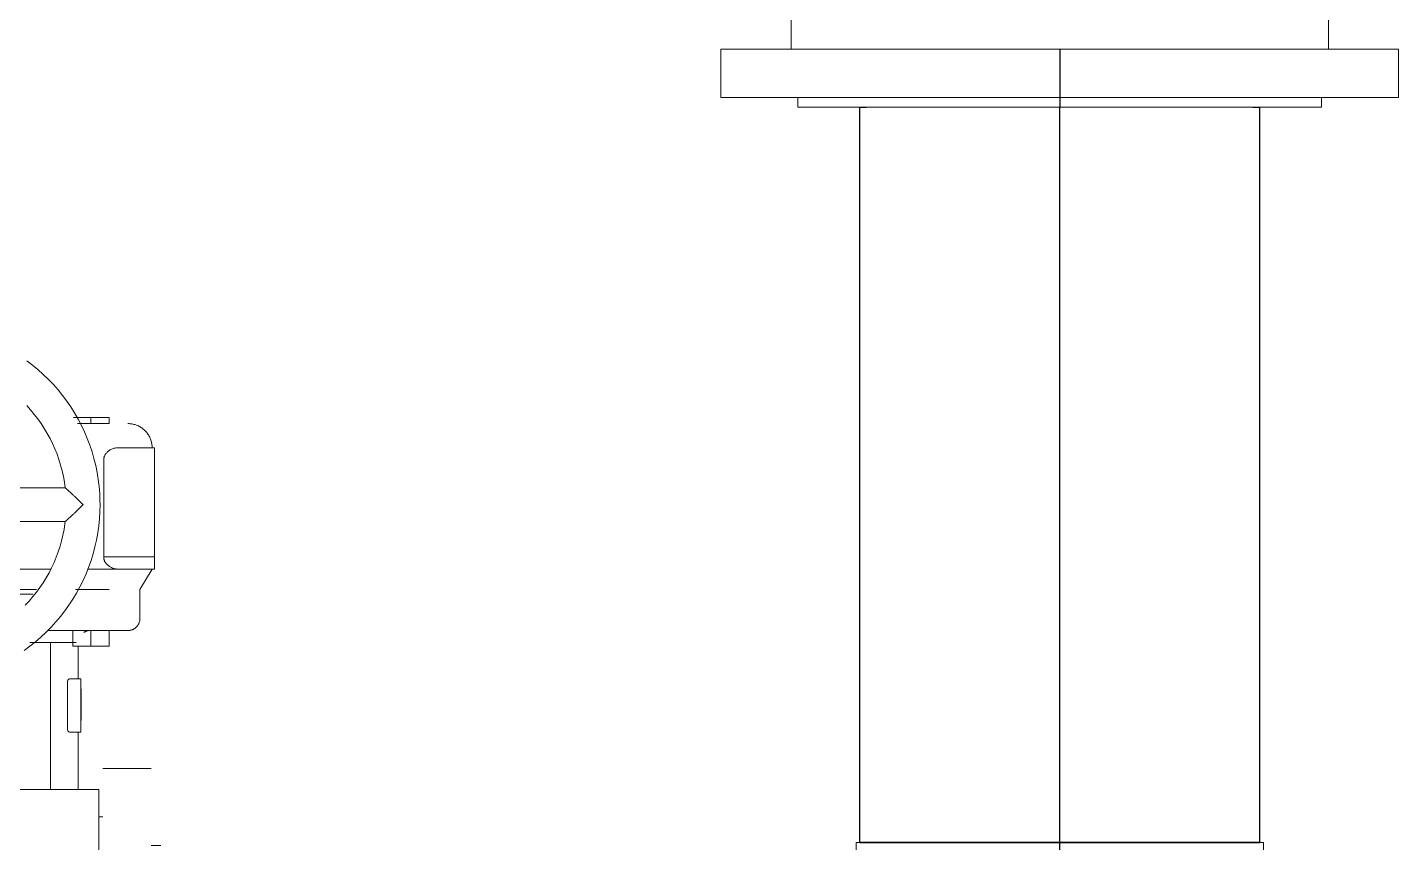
# Model space of a CAD drawing. Extents: x 0 to 160756, y 0 to 229247.
# Drawn here: x 47073 to 47640, y 70978 to 71315 of the extents above; entities that cross this region are included whole.
import ezdxf

# ---------------------------------------------------------------- set-up
doc = ezdxf.new("R2010")
doc.units = 0
doc.header["$LTSCALE"] = 10
for name, color, linetype, lineweight in [('XCM7P30CDA$0$A-GENM', 252, 'Continuous', 5), ('XCM7P30CDA$0$M-PIPE--14', 252, 'Continuous', 13), ('XCM7P30CDA$0$M-PIPE--15', 252, 'Continuous', 9), ('XCM7P30CDA$0$細線', 252, 'Continuous', 5)]:
    doc.layers.add(name, color=color, linetype=linetype, lineweight=lineweight)
doc.layers.add('XCM7P30CDA$0$U-CDA-PIPE', color=252, linetype='Continuous')

# ---------------------------------------------------------------- blocks, each defined once
blk = doc.blocks.new('XCM7P30CDA$0$雙瓣式逆止閥 - 150 mm-1021537-閥組')
at = {"layer": 'XCM7P30CDA$0$M-PIPE--15'}
for p, q in [((165719.02, -4674.39), (165719.02, -4693.39)), ((165722.8, -4674.39), (165719.02, -4674.39)), ((165941.02, -4674.39), (165937.24, -4674.39)), ((165941.02, -4693.39), (165941.02, -4674.39)), ((165719.02, -4693.39), (165941.02, -4693.39)), ((165941.02, -4693.39), (165719.02, -4693.39)), ((165744.02, -4693.39), (165744.02, -4750.39)), ((165744.02, -4693.39), (165916.02, -4693.39)), ((165916.02, -4693.39), (165744.02, -4693.39)), ((165916.02, -4750.39), (165916.02, -4693.39)), ((165719.02, -4750.39), (165719.02, -4769.39)), ((165719.02, -4750.39), (165941.02, -4750.39)), ((165941.02, -4750.39), (165719.02, -4750.39)), ((165744.02, -4750.39), (165916.02, -4750.39)), ((165916.02, -4750.39), (165744.02, -4750.39)), ((165941.02, -4769.39), (165941.02, -4750.39)), ((165719.02, -4769.39), (165722.8, -4769.39)), ((165937.24, -4769.39), (165941.02, -4769.39))]:
    blk.add_line(p, q, dxfattribs=at)
blk = doc.blocks.new('XCM7P30CDA$0$标准异径三通 - 标准异径三通-V274-閥組')
at = {"layer": 'XCM7P30CDA$0$M-PIPE--14'}
for p, q in [((165745.87, -5097.23), (165745.87, -5316.02)), ((165914.17, -5097.23), (165745.87, -5097.23)), ((165745.87, -5097.23), (165914.17, -5097.23)), ((165914.17, -5122.47), (165914.17, -5097.23)), ((165939.42, -5122.47), (165914.17, -5122.47)), ((165939.42, -5290.77), (165939.42, -5122.47)), ((165939.42, -5122.47), (165939.42, -5290.77)), ((165914.17, -5316.02), (165914.17, -5290.77)), ((165914.17, -5290.77), (165939.42, -5290.77)), ((165914.17, -5316.02), (165745.87, -5316.02)), ((165745.87, -5316.02), (165914.17, -5316.02))]:
    blk.add_line(p, q, dxfattribs=at)
for points, knots in [([(165830.02, -5206.62), (165834.21, -5202.4), (165842.64, -5194.02), (165855.11, -5181.53), (165867.29, -5169.36), (165877.01, -5159.64), (165884.4, -5152.24), (165889.7, -5146.95), (165893.87, -5142.79), (165897.01, -5139.61), (165899.28, -5137.37), (165901.43, -5135.23), (165903.46, -5133.19), (165905.35, -5131.27), (165907.1, -5129.55), (165908.68, -5127.98), (165910.57, -5126.07), (165913.2, -5123.43), (165914.17, -5122.53), (165914.17, -5122.47)], [0, 0, 0, 0, 0.111111, 0.222222, 0.333333, 0.444444, 0.5, 0.555556, 0.611111, 0.638889, 0.666667, 0.694444, 0.722222, 0.75, 0.777778, 0.805556, 0.833333, 0.888889, 1, 1, 1, 1]), ([(165914.17, -5122.47), (165914.17, -5122.53), (165913.2, -5123.43), (165910.57, -5126.07), (165908.68, -5127.98), (165907.1, -5129.55), (165905.35, -5131.27), (165903.46, -5133.19), (165901.43, -5135.23), (165899.28, -5137.37), (165897.01, -5139.61), (165894.65, -5141.99), (165892.2, -5144.46), (165889.45, -5147.2), (165886.39, -5150.24), (165883.01, -5153.64), (165879.54, -5157.11), (165874.8, -5161.82), (165868.73, -5167.93), (165858.7, -5177.93), (165845.81, -5190.87), (165835.26, -5201.35), (165830.02, -5206.62)], [0, 0, 0, 0, 0.111111, 0.166667, 0.194444, 0.222222, 0.25, 0.277778, 0.305556, 0.333333, 0.361111, 0.388889, 0.416667, 0.444444, 0.479167, 0.513889, 0.548611, 0.583333, 0.652778, 0.722222, 0.861111, 1, 1, 1, 1]), ([(165914.17, -5290.77), (165914.17, -5290.72), (165913.2, -5289.82), (165910.57, -5287.18), (165908.68, -5285.27), (165907.1, -5283.7), (165905.35, -5281.98), (165903.46, -5280.06), (165901.43, -5278.02), (165899.28, -5275.88), (165897.01, -5273.64), (165894.65, -5271.26), (165892.2, -5268.79), (165889.45, -5266.05), (165886.39, -5263.01), (165883.01, -5259.61), (165879.54, -5256.14), (165874.8, -5251.43), (165868.73, -5245.32), (165858.7, -5235.32), (165845.81, -5222.38), (165835.26, -5211.9), (165830.02, -5206.62)], [0, 0, 0, 0, 0.111111, 0.166667, 0.194444, 0.222222, 0.25, 0.277778, 0.305556, 0.333333, 0.361111, 0.388889, 0.416667, 0.444444, 0.479167, 0.513889, 0.548611, 0.583333, 0.652778, 0.722222, 0.861111, 1, 1, 1, 1]), ([(165830.02, -5206.62), (165834.21, -5210.85), (165842.64, -5219.23), (165855.11, -5231.72), (165867.29, -5243.89), (165877.01, -5253.61), (165884.4, -5261.01), (165889.7, -5266.3), (165893.87, -5270.46), (165897.01, -5273.64), (165899.28, -5275.88), (165901.43, -5278.02), (165903.46, -5280.06), (165905.35, -5281.98), (165907.1, -5283.7), (165908.68, -5285.27), (165910.57, -5287.18), (165913.2, -5289.82), (165914.17, -5290.72), (165914.17, -5290.77)], [0, 0, 0, 0, 0.111111, 0.222222, 0.333333, 0.444444, 0.5, 0.555556, 0.611111, 0.638889, 0.666667, 0.694444, 0.722222, 0.75, 0.777778, 0.805556, 0.833333, 0.888889, 1, 1, 1, 1])]:
    blk.add_open_spline(points, degree=3, knots=knots, dxfattribs=at)
blk = doc.blocks.new('XCM7P30CDA$0$法蘭 - JIS 10K - 標準-1021737-閥組')
at = {"layer": 'XCM7P30CDA$0$M-PIPE--14'}
for p, q in [((165690.02, -4769.39), (165690.02, -4789.39)), ((165690.02, -4769.39), (165970.02, -4769.39)), ((165694.47, -4769.39), (165690.02, -4769.39)), ((165718.07, -4769.39), (165694.79, -4769.39)), ((165951.23, -4769.39), (165941.97, -4769.39)), ((165970.02, -4769.39), (165951.26, -4769.39)), ((165970.02, -4789.39), (165970.02, -4769.39)), ((165690.02, -4789.39), (165865.7, -4789.39)), ((165970.02, -4789.39), (165690.02, -4789.39)), ((165721.87, -4789.39), (165721.87, -4793.39)), ((165721.87, -4789.39), (165938.17, -4789.39)), ((165938.17, -4789.39), (165721.87, -4789.39)), ((165866.26, -4789.39), (165951.23, -4789.39)), ((165938.17, -4793.39), (165938.17, -4789.39)), ((165951.26, -4789.39), (165970.02, -4789.39)), ((165721.87, -4793.39), (165746.75, -4793.39)), ((165938.17, -4793.39), (165721.87, -4793.39)), ((165913.29, -4793.39), (165938.17, -4793.39))]:
    blk.add_line(p, q, dxfattribs=at)
blk = doc.blocks.new('XCM7P30CDA$0$閥門法蘭 - 標準-V279-閥組')
at = {"layer": 'XCM7P30CDA$0$M-PIPE--15'}
for p, q in [((166225.43, -5066.62), (166205.43, -5066.62)), ((166227.02, -5086.62), (166225.43, -5086.62)), ((166205.43, -5098.47), (166201.43, -5098.47)), ((166227.02, -5099.12), (166227.02, -5102.7)), ((166227.02, -5103.85), (166227.02, -5140.67)), ((166201.43, -5206.62), (166201.43, -5123.36)), ((166205.43, -5206.62), (166205.43, -5136.62)), ((166205.43, -5136.76), (166205.43, -5206.62)), ((166225.43, -5136.62), (166225.43, -5206.62)), ((166225.43, -5206.62), (166225.43, -5136.76)), ((166227.02, -5178.47), (166227.02, -5206.62)), ((166201.43, -5289.89), (166201.43, -5206.62)), ((166205.43, -5206.62), (166205.43, -5206.62)), ((166205.43, -5206.62), (166205.43, -5206.62)), ((166205.43, -5206.62), (166205.43, -5206.62)), ((166225.43, -5206.62), (166225.43, -5206.62)), ((166225.43, -5206.62), (166225.43, -5206.62)), ((166225.43, -5206.62), (166225.43, -5206.62)), ((166227.02, -5206.62), (166227.02, -5234.73)), ((166227.02, -5272.56), (166227.02, -5309.24)), ((166227.02, -5310.55), (166227.02, -5313.89)), ((166201.43, -5314.77), (166205.43, -5314.77)), ((166225.43, -5326.62), (166227.02, -5326.62)), ((166205.43, -5346.62), (166225.43, -5346.62))]:
    blk.add_line(p, q, dxfattribs=at)
blk = doc.blocks.new('XCM7P30CDA$0$Butterfly-Valve-150A-手輪 - 150A-1311922-閥組')
at = {"layer": 'XCM7P30CDA$0$A-GENM'}
for p, q in [((166234.52, -5039.61), (166234.52, -5034.31)), ((166234.52, -5039.61), (166234.52, -5040.76)), ((166234.52, -5045.99), (166234.52, -5040.76))]:
    blk.add_line(p, q, dxfattribs=at)
for points in [[(166234.52, -5039.61), (166234.52, -5039.94), (166234.52, -5040.23)], [(166234.52, -5045.99), (166234.52, -5046.46), (166234.52, -5046.65)]]:
    blk.add_open_spline(points, degree=2, dxfattribs=at)
at = {"layer": 'XCM7P30CDA$0$M-PIPE--15'}
for p, q in [((166222.77, -4921.62), (166222.77, -4924.12)), ((166230.27, -4921.62), (166222.77, -4921.62)), ((166222.77, -4921.62), (166222.77, -4924.12)), ((166230.27, -4921.62), (166222.77, -4921.62)), ((166230.27, -4924.12), (166230.27, -4921.62)), ((166230.27, -4924.12), (166230.27, -4921.62)), ((166237.42, -4921.62), (166230.27, -4921.62)), ((166230.27, -4924.12), (166230.27, -4921.62)), ((166230.27, -4924.12), (166230.27, -4921.62)), ((166237.42, -4921.62), (166230.27, -4921.62)), ((166222.77, -4924.12), (166230.27, -4924.12)), ((166222.77, -4924.12), (166230.27, -4924.12)), ((166233.52, -4924.12), (166227.02, -4924.12)), ((166227.02, -4924.12), (166233.52, -4924.12)), ((166233.52, -4924.12), (166227.02, -4924.12)), ((166227.02, -4924.12), (166233.52, -4924.12)), ((166230.27, -4924.12), (166235.78, -4924.12)), ((166230.27, -4924.12), (166235.78, -4924.12)), ((166219.31, -4934.12), (166204.02, -4934.12)), ((166204.02, -4939.12), (166204.02, -4934.12)), ((166219.31, -4934.12), (166217.02, -4934.12)), ((166204.02, -4934.38), (166204.02, -4941.62)), ((166204.02, -4979.22), (166204.02, -4939.12)), ((166225.02, -4939.12), (166225.02, -4979.22)), ((166225.02, -4979.22), (166225.02, -4941.62)), ((166293.04, -4950.62), (166240.93, -4950.62)), ((166204.02, -4955.37), (166204.02, -4953.73)), ((166204.02, -4953.73), (166204.02, -4955.37)), ((166204.02, -4955.37), (166204.02, -4953.73)), ((166204.02, -4953.73), (166204.02, -4955.37)), ((166204.02, -4957.62), (166204.02, -4955.74)), ((166204.02, -4955.74), (166204.02, -4957.62)), ((166204.02, -4957.62), (166204.02, -4955.74)), ((166204.02, -4955.74), (166204.02, -4957.62)), ((166204.02, -4957.62), (166204.02, -4961.52)), ((166204.02, -4961.52), (166204.02, -4957.62)), ((166204.02, -4957.62), (166204.02, -4961.52)), ((166204.02, -4961.52), (166204.02, -4957.62)), ((166240.93, -4964.62), (166293.04, -4964.62)), ((166204.02, -4979.22), (166204.02, -4984)), ((166204.02, -4984.22), (166204.02, -4979.22)), ((166225.02, -4979.22), (166204.02, -4979.22)), ((166204.02, -4984.22), (166219.31, -4984.22)), ((166205.02, -4984.22), (166210.02, -4992.62)), ((166217.02, -4984.22), (166231.64, -4984.22)), ((166231.66, -4984.22), (166219.31, -4984.22)), ((166227.02, -4984.22), (166229.19, -4984.22)), ((166229.19, -4984.22), (166227.02, -4984.22)), ((166227.02, -4984.22), (166229.19, -4984.22)), ((166229.19, -4984.22), (166227.02, -4984.22)), ((166227.02, -4984.22), (166229.19, -4984.22)), ((166229.19, -4984.22), (166227.02, -4984.22)), ((166227.02, -4984.22), (166229.19, -4984.22)), ((166229.19, -4984.22), (166227.02, -4984.22)), ((166229.3, -4984.22), (166231.24, -4984.22)), ((166231.24, -4984.22), (166229.3, -4984.22)), ((166229.3, -4984.22), (166231.24, -4984.22)), ((166231.24, -4984.22), (166229.3, -4984.22)), ((166229.3, -4984.22), (166231.24, -4984.22)), ((166231.24, -4984.22), (166229.3, -4984.22)), ((166229.3, -4984.22), (166231.24, -4984.22)), ((166231.24, -4984.22), (166229.3, -4984.22)), ((166231.55, -4984.22), (166231.55, -4984.22)), ((166255.02, -4984.22), (166246.7, -4984.22)), ((166246.7, -4984.22), (166255.02, -4984.22)), ((166269.56, -4984.22), (166246.92, -4984.22)), ((166246.94, -4984.22), (166269.56, -4984.22)), ((166248.02, -4984.22), (166249.28, -4984.22)), ((166249.28, -4984.22), (166248.02, -4984.22)), ((166249.28, -4984.22), (166248.02, -4984.22)), ((166248.02, -4984.22), (166249.28, -4984.22)), ((166252.78, -4984.22), (166249.28, -4984.22)), ((166249.28, -4984.22), (166252.78, -4984.22)), ((166252.78, -4984.22), (166257.26, -4984.22)), ((166257.26, -4984.22), (166252.78, -4984.22)), ((166255.02, -4984.22), (166252.78, -4984.22)), ((166252.78, -4984.22), (166255.02, -4984.22)), ((166255.02, -4984.22), (166293.38, -4984.22)), ((166293.38, -4984.22), (166255.02, -4984.22)), ((166255.02, -4984.22), (166257.26, -4984.22)), ((166257.26, -4984.22), (166255.02, -4984.22)), ((166210.02, -4992.62), (166210.02, -4994.62)), ((166210.02, -4994.62), (166210.02, -5004.62)), ((166222.77, -4992.62), (166230.27, -4992.62)), ((166222.77, -4992.62), (166230.27, -4992.62)), ((166233.52, -4992.62), (166227.02, -4992.62)), ((166227.02, -4992.62), (166233.52, -4992.62)), ((166233.52, -4992.62), (166227.02, -4992.62)), ((166227.02, -4992.62), (166233.52, -4992.62)), ((166230.27, -4992.62), (166236.71, -4992.62)), ((166230.27, -4992.62), (166236.71, -4992.62)), ((166236.42, -4992.62), (166236.42, -4992.62)), ((166236.42, -4992.62), (166236.42, -4992.62)), ((166237.7, -4994.62), (166237.7, -4994.62)), ((166237.7, -4994.62), (166237.7, -4994.62)), ((166255.02, -4992.62), (166252.82, -4992.62)), ((166252.82, -4992.62), (166255.02, -4992.62)), ((166255.02, -4992.62), (166252.82, -4992.62)), ((166252.82, -4992.62), (166255.02, -4992.62)), ((166255.02, -4992.62), (166252.91, -4992.62)), ((166252.91, -4992.62), (166255.02, -4992.62)), ((166252.91, -4992.62), (166262.02, -4992.62)), ((166255.02, -4994.62), (166254.31, -4994.62)), ((166255.02, -4994.62), (166254.31, -4994.62)), ((166255.02, -4992.62), (166257.26, -4992.62)), ((166257.26, -4992.62), (166255.02, -4992.62)), ((166255.02, -4992.62), (166293.33, -4992.62)), ((166293.33, -4992.62), (166255.02, -4992.62)), ((166255.02, -4992.62), (166293.33, -4992.62)), ((166293.33, -4992.62), (166255.02, -4992.62)), ((166293.33, -4994.62), (166255.02, -4994.62)), ((166293.33, -4994.62), (166255.02, -4994.62)), ((166230.27, -5009.62), (166222.77, -5009.62)), ((166222.77, -5009.62), (166222.77, -5016.12)), ((166230.27, -5009.62), (166222.77, -5009.62)), ((166222.77, -5009.62), (166222.77, -5016.09)), ((166230.27, -5009.62), (166230.27, -5016.09)), ((166237.77, -5009.62), (166230.27, -5009.62)), ((166230.27, -5009.62), (166230.27, -5016.12)), ((166230.27, -5009.62), (166230.27, -5016.09)), ((166237.77, -5009.62), (166230.27, -5009.62)), ((166230.27, -5009.62), (166230.27, -5016.09)), ((166237.77, -5009.62), (166237.77, -5016.12)), ((166222.77, -5016.12), (166230.27, -5016.12)), ((166222.77, -5016.12), (166230.27, -5016.12)), ((166230.27, -5016.12), (166237.77, -5016.12)), ((166230.27, -5016.12), (166235.52, -5016.12)), ((166235.52, -5029.62), (166235.52, -5016.12)), ((166255.02, -5014.62), (166236.45, -5014.62)), ((166236.45, -5014.62), (166255.02, -5014.62)), ((166246.94, -5014.62), (166237.77, -5014.62)), ((166246.94, -5075.46), (166246.94, -5014.62)), ((166246.94, -5075.46), (166246.94, -5014.62)), ((166255.57, -5014.62), (166246.94, -5014.62)), ((166238.93, -5029.62), (166234.52, -5029.62)), ((166234.52, -5030.62), (166234.52, -5029.62)), ((166234.52, -5029.62), (166234.52, -5030.37)), ((166235.52, -5029.62), (166238.93, -5029.62)), ((166234.32, -5039.61), (166234.32, -5034.31)), ((166234.52, -5050.62), (166234.52, -5030.62)), ((166239.93, -5050.62), (166239.93, -5030.62)), ((166239.93, -5030.62), (166239.93, -5050.62)), ((166234.32, -5041.33), (166234.32, -5040.55)), ((166234.32, -5045.99), (166234.32, -5040.76)), ((166234.52, -5051.62), (166234.52, -5050.62)), ((166234.52, -5050.88), (166234.52, -5051.62)), ((166234.52, -5051.62), (166238.93, -5051.62)), ((166235.52, -5075.46), (166235.52, -5051.62)), ((166238.93, -5051.62), (166235.52, -5051.62)), ((166283.02, -5075.27), (166227.02, -5075.27)), ((166235.52, -5075.27), (166227.02, -5075.27)), ((166227.02, -5076.37), (166227.02, -5075.27)), ((166227.02, -5075.49), (166227.02, -5076.33)), ((166227.02, -5089.69), (166227.02, -5076.42)), ((166227.02, -5104.07), (166227.02, -5076.43)), ((166227.02, -5076.44), (166227.02, -5089.9)), ((166227.02, -5076.76), (166227.02, -5104.26)), ((166227.02, -5094.27), (166227.02, -5084.61)), ((166227.02, -5084.61), (166227.02, -5094.27)), ((166227.02, -5094.27), (166227.02, -5084.61)), ((166227.02, -5084.61), (166227.02, -5094.27)), ((166227.02, -5099.92), (166227.02, -5089.69)), ((166227.02, -5089.9), (166227.02, -5099.92)), ((166227.02, -5094.27), (166227.02, -5103.93)), ((166227.02, -5103.93), (166227.02, -5094.27)), ((166227.02, -5094.27), (166227.02, -5103.93)), ((166227.02, -5103.93), (166227.02, -5094.27))]:
    blk.add_line(p, q, dxfattribs=at)
at = {"layer": 'XCM7P30CDA$0$M-PIPE--15', "flags": 128}
for points in [[(166256.77, -4898.2), (166254.42, -4899.98), (166252.16, -4901.85), (166249.96, -4903.81), (166247.85, -4905.85), (166245.82, -4907.98), (166243.88, -4910.19), (166242.03, -4912.47), (166240.27, -4914.82), (166238.6, -4917.25), (166237.04, -4919.74), (166235.57, -4922.28), (166234.21, -4924.89), (166232.96, -4927.55), (166231.81, -4930.25), (166230.77, -4933), (166229.84, -4935.79), (166229.02, -4938.62), (166228.32, -4941.47), (166227.73, -4944.35), (166227.26, -4947.25), (166226.9, -4950.17), (166226.66, -4953.1), (166226.54, -4956.04), (166226.52, -4957.62)], [(166240.93, -4950.62), (166241.26, -4948.27), (166241.68, -4945.93), (166242.2, -4943.6), (166242.8, -4941.3), (166243.5, -4939.03), (166244.29, -4936.78), (166245.17, -4934.57), (166246.14, -4932.39), (166247.19, -4930.26), (166248.32, -4928.17), (166249.54, -4926.12), (166250.84, -4924.13), (166252.22, -4922.19), (166253.68, -4920.31), (166255.21, -4918.48), (166256.81, -4916.72)], [(166205.02, -4934.12), (166205.03, -4933.72), (166205.05, -4933.33), (166205.09, -4932.93), (166205.15, -4932.53), (166205.22, -4932.14), (166205.31, -4931.75), (166205.41, -4931.36), (166205.53, -4930.98), (166205.66, -4930.6), (166205.81, -4930.23), (166205.97, -4929.87), (166206.15, -4929.51), (166206.34, -4929.16), (166206.55, -4928.81), (166206.77, -4928.48), (166207, -4928.15), (166207.24, -4927.84), (166207.5, -4927.53), (166207.77, -4927.24), (166208.05, -4926.95), (166208.35, -4926.68), (166208.65, -4926.42), (166208.96, -4926.17), (166209.29, -4925.93), (166209.62, -4925.71), (166209.96, -4925.5), (166210.31, -4925.31), (166210.66, -4925.12), (166211.03, -4924.96), (166211.4, -4924.8), (166211.77, -4924.67), (166212.15, -4924.54), (166212.54, -4924.44), (166212.93, -4924.35), (166213.32, -4924.27), (166213.72, -4924.21), (166214.11, -4924.17), (166214.51, -4924.14), (166214.91, -4924.13), (166215.02, -4924.12)], [(166226.52, -4957.62), (166226.58, -4960.56), (166226.76, -4963.5), (166227.05, -4966.42), (166227.46, -4969.33), (166227.99, -4972.23), (166228.63, -4975.1), (166229.38, -4977.94), (166230.25, -4980.75), (166231.23, -4983.52), (166232.32, -4986.25), (166233.52, -4988.93), (166234.83, -4991.57), (166236.24, -4994.15), (166237.75, -4996.67), (166239.36, -4999.13), (166241.07, -5001.52), (166242.87, -5003.84), (166244.76, -5006.09), (166246.75, -5008.26), (166248.81, -5010.35), (166250.96, -5012.36), (166253.19, -5014.27), (166255.49, -5016.1), (166257.87, -5017.84)], [(166257.42, -4999.17), (166255.8, -4997.43), (166254.24, -4995.63), (166252.76, -4993.77), (166251.35, -4991.85), (166250.02, -4989.88), (166248.77, -4987.85), (166247.6, -4985.78), (166246.52, -4983.66), (166245.52, -4981.5), (166244.61, -4979.3), (166243.79, -4977.07), (166243.05, -4974.8), (166242.41, -4972.51), (166241.86, -4970.2), (166241.41, -4967.86), (166241.05, -4965.51), (166240.93, -4964.62)], [(166215.02, -5009.62), (166214.82, -5009.62), (166214.62, -5009.61), (166214.42, -5009.59), (166214.22, -5009.56), (166214.03, -5009.53), (166213.83, -5009.48), (166213.64, -5009.43), (166213.45, -5009.37), (166213.26, -5009.3), (166213.07, -5009.23), (166212.89, -5009.15), (166212.71, -5009.06), (166212.54, -5008.96), (166212.36, -5008.86), (166212.2, -5008.75), (166212.03, -5008.64), (166211.88, -5008.51), (166211.72, -5008.38), (166211.58, -5008.25), (166211.43, -5008.11), (166211.3, -5007.96), (166211.17, -5007.81), (166211.04, -5007.65), (166210.92, -5007.49), (166210.81, -5007.33), (166210.71, -5007.16), (166210.61, -5006.98), (166210.52, -5006.8), (166210.44, -5006.62), (166210.36, -5006.44), (166210.29, -5006.25), (166210.23, -5006.06), (166210.18, -5005.87), (166210.13, -5005.67), (166210.09, -5005.47), (166210.06, -5005.28), (166210.04, -5005.08), (166210.03, -5004.88), (166210.02, -5004.68), (166210.02, -5004.62)], [(166248.05, -5009.62), (166247.07, -5009.62), (166245.51, -5009.62), (166243.97, -5009.62), (166242.44, -5009.62), (166240.93, -5009.62), (166239.44, -5009.62), (166237.98, -5009.62), (166236.55, -5009.62), (166235.15, -5009.62), (166233.77, -5009.62), (166232.44, -5009.62), (166231.13, -5009.62), (166229.87, -5009.62), (166228.65, -5009.62), (166227.46, -5009.62), (166226.33, -5009.62), (166225.23, -5009.62), (166224.19, -5009.62), (166223.2, -5009.62), (166222.25, -5009.62), (166221.36, -5009.62), (166220.52, -5009.62), (166219.74, -5009.62), (166219.02, -5009.62), (166218.35, -5009.62), (166217.74, -5009.62), (166217.19, -5009.62), (166216.7, -5009.62), (166216.27, -5009.62), (166215.91, -5009.62), (166215.6, -5009.62), (166215.36, -5009.62), (166215.19, -5009.62), (166215.07, -5009.62), (166215.02, -5009.62), (166215.02, -5009.62)], [(166215.02, -5009.62), (166215.05, -5009.62), (166215.15, -5009.62), (166215.31, -5009.62), (166215.53, -5009.62), (166215.82, -5009.62), (166216.17, -5009.62), (166216.58, -5009.62), (166217.05, -5009.62), (166217.58, -5009.62), (166218.18, -5009.62), (166218.83, -5009.62), (166219.54, -5009.62), (166220.31, -5009.62), (166221.13, -5009.62), (166222.01, -5009.62), (166222.94, -5009.62), (166223.92, -5009.62), (166224.95, -5009.62), (166226.03, -5009.62), (166227.15, -5009.62), (166228.32, -5009.62), (166229.53, -5009.62), (166230.79, -5009.62), (166232.08, -5009.62), (166233.41, -5009.62), (166234.77, -5009.62), (166236.17, -5009.62), (166237.59, -5009.62), (166239.05, -5009.62), (166240.53, -5009.62), (166242.03, -5009.62), (166243.55, -5009.62), (166245.09, -5009.62), (166246.65, -5009.62), (166248.05, -5009.62)], [(166233.22, -5010.42), (166233.05, -5010.31), (166232.88, -5010.22), (166232.7, -5010.12), (166232.52, -5010.04), (166232.33, -5009.96), (166232.14, -5009.9), (166231.95, -5009.83), (166231.76, -5009.78), (166231.57, -5009.74), (166231.37, -5009.7), (166231.17, -5009.67), (166230.97, -5009.65), (166230.77, -5009.63), (166230.57, -5009.63)], [(166238.93, -5029.62), (166239.15, -5029.65), (166239.36, -5029.72), (166239.55, -5029.84), (166239.71, -5030), (166239.83, -5030.19), (166239.9, -5030.4), (166239.93, -5030.62)], [(166239.93, -5050.62), (166239.9, -5050.85), (166239.83, -5051.06), (166239.71, -5051.25), (166239.55, -5051.41), (166239.36, -5051.53), (166239.15, -5051.6), (166238.93, -5051.62)]]:
    blk.add_lwpolyline(points, dxfattribs=at)
at = {"layer": 'XCM7P30CDA$0$M-PIPE--15'}
for points in [[(166217.62, -4934.16), (166217.42, -4934.14), (166217.22, -4934.13), (166217.02, -4934.12)], [(166233.52, -4957.62), (166233.84, -4957.31), (166234.48, -4956.67), (166235.12, -4956.04), (166235.44, -4955.73)], [(166234.32, -5034.31), (166234.32, -5033.88), (166234.32, -5033.71), (166234.32, -5033.79)], [(166234.32, -5033.79), (166234.32, -5033.74), (166234.32, -5033.88), (166234.32, -5034.22)], [(166234.32, -5040.76), (166234.32, -5040.44), (166234.32, -5040.05), (166234.32, -5039.61)], [(166234.32, -5046.77), (166234.32, -5046.77), (166234.32, -5046.51), (166234.32, -5045.99)], [(166234.32, -5046.08), (166234.32, -5046.5), (166234.32, -5046.71), (166234.32, -5046.73)], [(166234.32, -5046.73), (166234.32, -5046.75), (166234.32, -5046.77), (166234.32, -5046.77)]]:
    blk.add_open_spline(points, degree=3, dxfattribs=at)
for points, knots in [([(166219.31, -4934.12), (166219.98, -4934.13), (166220.99, -4934.33), (166222.08, -4934.85), (166222.57, -4935.15), (166222.81, -4935.31), (166223.05, -4935.49), (166223.31, -4935.71), (166223.61, -4935.99), (166223.88, -4936.28), (166224.08, -4936.53), (166224.26, -4936.79), (166224.49, -4937.14), (166224.68, -4937.51), (166224.8, -4937.83), (166224.89, -4938.15), (166224.98, -4938.58), (166225.01, -4938.94), (166225.02, -4939.12)], [0, 0, 0, 0, 0.285714, 0.428571, 0.464286, 0.5, 0.535714, 0.571429, 0.625, 0.678571, 0.705357, 0.732143, 0.785714, 0.839286, 0.866071, 0.892857, 0.946429, 1, 1, 1, 1]), ([(166240.93, -4950.62), (166240.93, -4950.62), (166240.86, -4950.69), (166240.65, -4950.88), (166240.5, -4951.01), (166240.38, -4951.12), (166240.25, -4951.24), (166240.1, -4951.37), (166239.94, -4951.51), (166239.78, -4951.66), (166239.6, -4951.82), (166239.36, -4952.04), (166239.04, -4952.34), (166238.63, -4952.71), (166238.07, -4953.23), (166237.32, -4953.93), (166236.4, -4954.81), (166235.13, -4956.03), (166234.16, -4956.99), (166233.52, -4957.62)], [0, 0, 0, 0, 0.1, 0.15, 0.175, 0.2, 0.225, 0.25, 0.275, 0.3, 0.325, 0.35, 0.4, 0.45, 0.5, 0.6, 0.7, 0.8, 1, 1, 1, 1]), ([(166235.44, -4955.73), (166235.76, -4955.42), (166236.39, -4954.81), (166237.32, -4953.93), (166238.06, -4953.23), (166238.63, -4952.71), (166239.04, -4952.34), (166239.36, -4952.04), (166239.6, -4951.82), (166239.78, -4951.66), (166239.94, -4951.51), (166240.1, -4951.37), (166240.25, -4951.24), (166240.34, -4951.16), (166240.38, -4951.12)], [0.2, 0.2, 0.2, 0.2, 0.3, 0.4, 0.5, 0.55, 0.6, 0.65, 0.675, 0.7, 0.725, 0.75, 0.775, 0.8, 0.8, 0.8, 0.8]), ([(166233.52, -4957.62), (166233.84, -4957.94), (166234.48, -4958.58), (166235.45, -4959.52), (166236.4, -4960.44), (166237.32, -4961.32), (166238.07, -4962.02), (166238.63, -4962.54), (166239.04, -4962.91), (166239.36, -4963.21), (166239.6, -4963.43), (166239.78, -4963.59), (166239.94, -4963.74), (166240.1, -4963.88), (166240.25, -4964.01), (166240.38, -4964.13), (166240.5, -4964.24), (166240.65, -4964.37), (166240.86, -4964.56), (166240.93, -4964.62), (166240.93, -4964.62)], [0, 0, 0, 0, 0.1, 0.2, 0.3, 0.4, 0.5, 0.55, 0.6, 0.65, 0.675, 0.7, 0.725, 0.75, 0.775, 0.8, 0.825, 0.85, 0.9, 1, 1, 1, 1]), ([(166240.38, -4964.13), (166240.34, -4964.09), (166240.25, -4964.01), (166240.1, -4963.88), (166239.94, -4963.74), (166239.78, -4963.59), (166239.6, -4963.43), (166239.36, -4963.21), (166239.04, -4962.91), (166238.63, -4962.54), (166238.06, -4962.02), (166237.32, -4961.32), (166236.39, -4960.44), (166235.13, -4959.22), (166234.16, -4958.26), (166233.52, -4957.62)], [0.2, 0.2, 0.2, 0.2, 0.225, 0.25, 0.275, 0.3, 0.325, 0.35, 0.4, 0.45, 0.5, 0.6, 0.7, 0.8, 1, 1, 1, 1]), ([(166225.02, -4979.22), (166225.01, -4979.47), (166224.97, -4979.83), (166224.87, -4980.28), (166224.77, -4980.6), (166224.64, -4980.91), (166224.48, -4981.21), (166224.34, -4981.45), (166224.21, -4981.63), (166224.12, -4981.76), (166224.03, -4981.89), (166223.89, -4982.05), (166223.72, -4982.25), (166223.5, -4982.46), (166223.27, -4982.67), (166223.04, -4982.86), (166222.73, -4983.09), (166222.16, -4983.46), (166221.33, -4983.86), (166220.31, -4984.16), (166219.65, -4984.22), (166219.31, -4984.22)], [0, 0, 0, 0, 0.071429, 0.107143, 0.142857, 0.178571, 0.214286, 0.25, 0.267857, 0.285714, 0.303571, 0.321429, 0.357143, 0.392857, 0.428571, 0.464286, 0.5, 0.571429, 0.714286, 0.857143, 1, 1, 1, 1])]:
    blk.add_open_spline(points, degree=3, knots=knots, dxfattribs=at)
at = {"layer": 'XCM7P30CDA$0$細線'}
blk.add_line((166214.91, -4924.13), (166215.02, -4924.12), dxfattribs=at)
blk.add_open_spline([(166234.32, -5033.79), (166234.32, -5033.76), (166234.32, -5033.76), (166234.32, -5033.79)], degree=3, dxfattribs=at)
blk = doc.blocks.new('XCM7P30CDA')
at = {"layer": 'XCM7P30CDA$0$U-CDA-PIPE'}
for p, q in [((47499.84, 71305.97), (47499.84, 71281.97)), ((47417.24, 70978.13), (47417.24, 71281.97)), ((47417.24, 71281.97), (47420.06, 71281.97)), ((47499.84, 70978.13), (47499.84, 71281.97)), ((47499.84, 70978.13), (47499.84, 71281.97)), ((47579.63, 71281.97), (47582.44, 71281.97)), ((47582.44, 71281.97), (47582.44, 70978.13)), ((47499.84, 70978.13), (47417.24, 70978.13)), ((47417.24, 70978.13), (47499.84, 70978.13)), ((47499.84, 70978.13), (47582.44, 70978.13)), ((47582.44, 70978.13), (47499.84, 70978.13)), ((47499.84, 70759.34), (47499.84, 70978.13))]:
    blk.add_line(p, q, dxfattribs=at)
at = {"layer": 'XCM7P30CDA$0$U-CDA-PIPE', "xscale": -1}
for name in ['XCM7P30CDA$0$雙瓣式逆止閥 - 150 mm-1021537-閥組', 'XCM7P30CDA$0$法蘭 - JIS 10K - 標準-1021737-閥組', 'XCM7P30CDA$0$Butterfly-Valve-150A-手輪 - 150A-1311922-閥組', 'XCM7P30CDA$0$閥門法蘭 - 標準-V279-閥組', 'XCM7P30CDA$0$标准异径三通 - 标准异径三通-V274-閥組']:
    blk.add_blockref(name, (213329.87, 76075.36), dxfattribs=at)

msp = doc.modelspace()

# ---------------------------------------------------------------- block references
msp.add_blockref('XCM7P30CDA', (0, 0))

doc.saveas('drawing.dxf')
